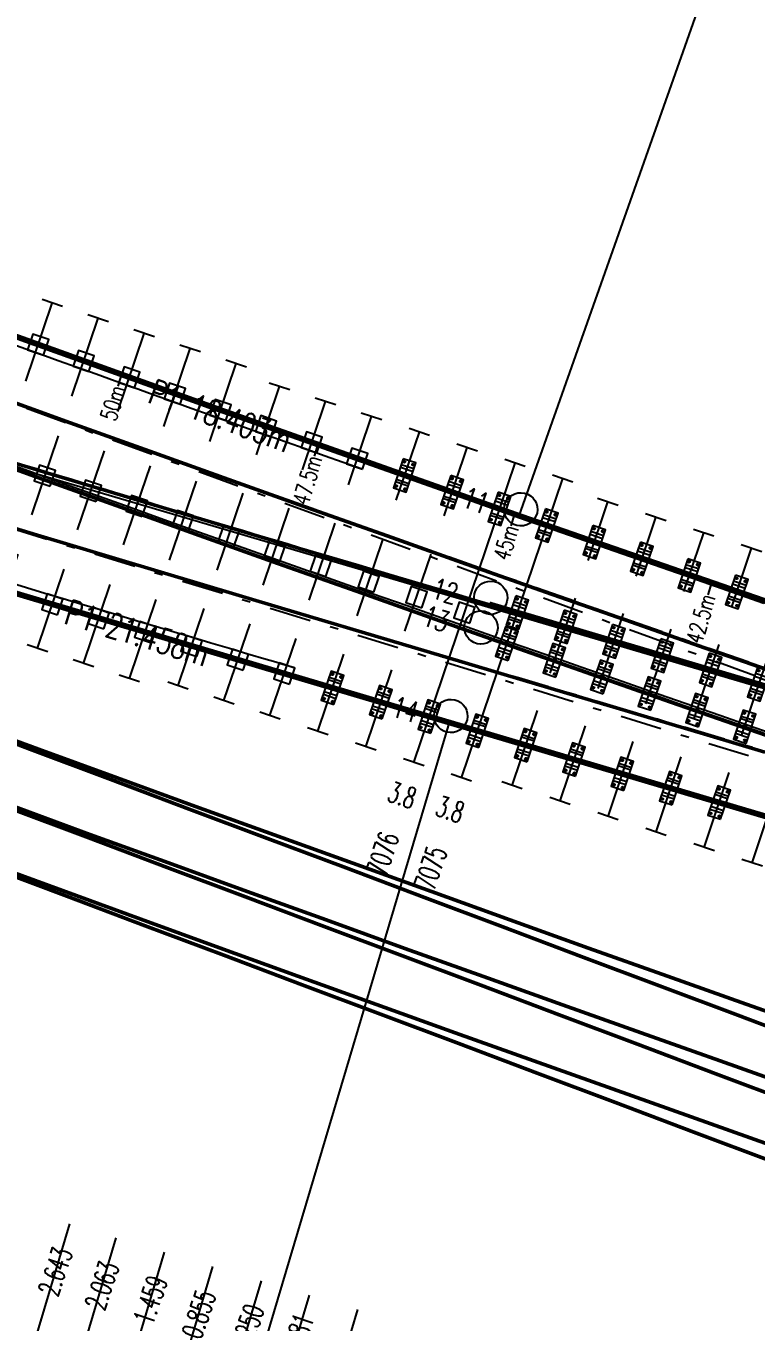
# Model space of a CAD drawing. Header units: millimetres. Extents: x 2688706 to 2690835, y 1254387 to 1255241.
# Drawn here: x 2689229.81 to 2689238.56, y 1254935.02 to 1254950.56 of the extents above; entities that cross this region are included whole.
import ezdxf
from ezdxf.enums import TextEntityAlignment as Align

# ---------------------------------------------------------------- set-up
doc = ezdxf.new("R2010")
doc.units = ezdxf.units.MM
doc.linetypes.add('STRICHLINIE', pattern=[0.75, 0.5, -0.25])
doc.linetypes.add('STRICHPUNKT', pattern=[1, 0.5, -0.25, 0, -0.25])
for name, color, linetype in [('A-HS-0014-_____', 1, 'STRICHPUNKT'), ('A-N1-0014-_____', 1, 'STRICHPUNKT'), ('A-SP-0014-_____', 1, 'STRICHPUNKT'), ('BS-TR-B-Gleisstrang-LinieGeometrie', 7, 'Continuous'), ('BS-TR-N-Gleisstrang-LinieGeometrie', 7, 'Continuous'), ('E-HS-0014-_____', 1, 'Continuous'), ('E-N1-0014-_____', 1, 'Continuous'), ('H-HS-0014-_____', 7, 'Continuous'), ('H-N1-0014-_____', 7, 'Continuous'), ('K-DD-0014-_____', 1, 'Continuous'), ('K-HS-0014-_____', 1, 'Continuous'), ('K-N1-0014-_____', 1, 'Continuous'), ('L-HS-0014-_____', 4, 'Continuous'), ('L-N1-0014-_____', 3, 'Continuous'), ('L-ST-0014-_____', 7, 'Continuous'), ('P-OF-0014-_____', 7, 'Continuous'), ('S-OF-0014-_____', 7, 'STRICHLINIE'), ('S-ON-0014-_____', 7, 'Continuous'), ('T-DD-0014-_____', 7, 'Continuous'), ('T-MK-0014-_____', 1, 'Continuous'), ('T-SS-0014-_____', 7, 'Continuous'), ('T-ST', 7, 'Continuous')]:
    doc.layers.add(name, color=color, linetype=linetype)
doc.layers.add('P-PT', color=7, linetype='Continuous', plot=False)
doc.layers.add('T-LL-0014-_____', color=2, linetype='Continuous', lineweight=0)
doc.styles.add('R6', font='simplex.shx', dxfattribs={"width": 0.6})
doc.styles.add('R7', font='simplex.shx', dxfattribs={"width": 0.7})

# ---------------------------------------------------------------- blocks, each defined once
blk = doc.blocks.new('WeiVlpSchwelleL')
at = {"color": 7}
for p, q in [((-0.4999999999999905, -0.1300000000000073), (-0.4999999999999832, 0.1299999999999694)), ((0.5000000000000135, -0.130000000000005), (0.5000000000000135, 0.1299999999999717))]:
    blk.add_line(p, q, dxfattribs=at)
at = {"color": 0, "linetype": 'ByBlock', "lineweight": -2}
blk.add_line((-0.4999999999999868, -1.183033536314004e-14), (0.5000000000000118, 4.669396854307774e-15), dxfattribs=at)
at = {"style": 'R6', "width": 0.6}
blk.add_attdef('LAENGE', text='', height=0.25, rotation=89.99999999999999, dxfattribs=at).set_placement((-1.229737067022953, 0.007106245459261308, 6e-06), align=Align.MIDDLE)
at = {"style": 'R6', "width": 0.6, "flags": 1}
for tag, p in [('WVP-SKML', (-5, 0, 2e-06)), ('WVP-SKMR', (3, 0, 2e-06))]:
    blk.add_attdef(tag, text='', height=0.25, rotation=180, dxfattribs=at).set_placement(p, align=Align.MIDDLE_CENTER)
at = {"style": 'R6', "width": 0.6}
blk.add_attdef('BEZEICHNUNG', text='', height=0.25, rotation=180, dxfattribs=at).set_placement((-2.249999999999987, -5.373479439185756e-14, 2), align=Align.MIDDLE_LEFT)
at = {"style": 'R6', "width": 0.6, "flags": 1}
blk.add_attdef('VERSCHIEBUNG', text='', height=0.25, rotation=180, dxfattribs=at).set_placement((-1.470197398034461, -5.373479439185758e-14, 2), align=Align.MIDDLE_LEFT)
for tag, p in [('VERKLINKS', (-0.8749999999999833, -5.426408495180606e-14, 2e-06)), ('VERKRECHTS', (0.8611075787621026, -8.736039560677224e-05, 2e-06))]:
    blk.add_attdef(tag, text='', height=0.25, rotation=180, dxfattribs=at).set_placement(p, align=Align.MIDDLE)
at = {"color": 1, "extrusion": (-1, -6.123233995736769e-17, 1.224646799147353e-16), "style": 'R6', "width": 0.6, "flags": 8}
blk.add_attdef('WVP-ANL', text='', height=0.25, rotation=270, dxfattribs=at).set_placement((1.179971919316135e-14, -7.187955122291877e-15, 0.4999999999999868), align=Align.MIDDLE)
at = {"color": 1, "extrusion": (1, -1.608122649676636e-16, 1.224646799147353e-16), "style": 'R6', "width": 0.6, "flags": 8}
blk.add_attdef('WVP-ANR', text='', height=0.25, rotation=270, dxfattribs=at).set_placement((-1.65451836612779e-14, -4.265120563609635e-14, 0.50000000000001), align=Align.MIDDLE)
blk = doc.blocks.new('pla_RpB6000_Skl3')
at = {"color": 0, "linetype": 'ByBlock', "lineweight": -2}
blk.add_lwpolyline([(-0.185, -0.08), (0.185, -0.08), (0.185, 0.08), (-0.185, 0.08)], close=True, dxfattribs=at)
for points in [[(-0.109, 0.08), (-0.109, -0.07999999999999999)], [(0.109, 0.08), (0.109, -0.08)]]:
    blk.add_lwpolyline(points, dxfattribs=at)
at = {"color": 2, "linetype": 'ByBlock', "lineweight": -2}
for points in [[(-0.076, -0.07999999999999999), (-0.076, 0.08)], [(0.07600000000000001, -0.07999999999999999), (0.07600000000000001, 0.08)]]:
    blk.add_lwpolyline(points, dxfattribs=at)
at = {"color": 1, "linetype": 'ByBlock', "lineweight": -2}
blk.add_lwpolyline([(1.221245327087673e-15, 0.08), (1.165734175856414e-15, -0.08)], dxfattribs=at)
at = {"color": 0, "linetype": 'ByBlock', "lineweight": -2}
for centre in [(-0.155, 0.055), (0.155, 0.055), (-0.155, -0.055), (0.1549999999999999, -0.055)]:
    blk.add_circle(centre, 0.012, dxfattribs=at)
at = {"color": 1, "linetype": 'ByBlock', "lineweight": -2}
blk.add_circle((0, 0), 0.02, dxfattribs=at)
at = {"layer": 'P-PT'}
for p in [(-0.155, 0.055), (0.155, 0.055), (-0.155, -0.055), (0.155, -0.055)]:
    blk.add_point(p, dxfattribs=at)
at = {"style": 'R7', "width": 0.7}
blk.add_attdef('WVP-PBEZ', text='', height=0.025, rotation=269.5935867152447, dxfattribs=at).set_placement((-0.09249999999999999, -2.567390744445673e-16), align=Align.MIDDLE_CENTER)
blk.add_attdef('WVP-PLNR', text='', height=0.2, dxfattribs=at).set_placement((0, 0), align=Align.MIDDLE_LEFT)
at = {"style": 'R7', "width": 0.7, "flags": 1}
for tag, p in [('WVP-PLFK', (0.5366666666666667, -0.2)), ('WVP-PLSP', (0.5433333333333333, -0.3999999999999999)), ('WVP-PLDI', (0.4999999999999999, -0.6))]:
    blk.add_attdef(tag, text='', height=0.2, dxfattribs=at).set_placement(p, align=Align.MIDDLE)
blk = doc.blocks.new('WeiVlpPlatte')
blk.add_lwpolyline([(-0.1, -0.1), (0.1, -0.1), (0.1, 0.1), (-0.1, 0.1)], close=True)
at = {"style": 'R7', "width": 0.7}
blk.add_attdef('WVP-PLNR', text='', height=0.2, dxfattribs=at).set_placement((0, 0), align=Align.MIDDLE_LEFT)
at = {"style": 'R7', "width": 0.7, "flags": 1}
for tag, p in [('WVP-PLDI', (0.4400000000000003, -0.2)), ('WVP-PLSP', (0.4771428571428575, -0.4)), ('WVP-PLFK', (0.4714285714285725, -0.6))]:
    blk.add_attdef(tag, text='', height=0.2, dxfattribs=at).set_placement(p, align=Align.MIDDLE)
blk = doc.blocks.new('WeiVlpAbstMarkeL')
blk.add_line((0, 0), (-0.1500000000000004, -1.110223024625157e-16))
at = {"style": 'R7', "width": 0.7}
blk.add_attdef('ATTR', text='', height=0.2, dxfattribs=at).set_placement((-0.1500000000000004, -1.110223024625157e-16), align=Align.MIDDLE_RIGHT)
blk = doc.blocks.new('st_Norm_a')
at = {"color": 0, "linetype": 'ByBlock', "lineweight": -2}
blk.add_circle((0, 0, 1), 0.2, dxfattribs=at)
at = {"layer": 'T-ST', "color": 0, "linetype": 'ByBlock', "lineweight": -2, "style": 'R7', "width": 0.7}
blk.add_attdef('WVP-STNR', text='', height=0.25, dxfattribs=at).set_placement((0.55, 0), align=Align.MIDDLE)
blk = doc.blocks.new('Weiche-14')
at = {"layer": 'A-HS-0014-_____', "flags": 128}
blk.add_lwpolyline([(421.08543, 16.34465, -0.0162866445366345), (364.68931, 13.51426)], format="xyb", dxfattribs=at)
at = {"layer": 'A-N1-0014-_____', "flags": 128}
blk.add_lwpolyline([(421.08543, 16.34465, -0.0005004820583355327), (373.9069, 12.48086, -0.002643607657813), (364.76497, 11.79032)], format="xyb", dxfattribs=at)
at = {"layer": 'A-SP-0014-_____', "flags": 128}
blk.add_lwpolyline([(364.68931, 13.51426), (397.50451, 14.08911), (364.76497, 11.79032)], dxfattribs=at)
at = {"layer": 'E-HS-0014-_____', "flags": 128}
blk.add_lwpolyline([(374.2064012755975, 14.38407780405407, -0.002233770123607225), (366.4677830946055, 14.19747052776904, -0.002233770123607225)], format="xyb", dxfattribs=at)
at = {"layer": 'E-N1-0014-_____', "flags": 128}
blk.add_lwpolyline([(374.3121804617556, 11.86152258940274, -3.742961612444952e-06), (373.959307076195, 11.83297613820832, -0.002127904956335115), (366.5957677526878, 11.26912894092573, -0.002127904956335115)], format="xyb", dxfattribs=at)
at = {"layer": 'H-HS-0014-_____', "flags": 128}
for points in [[(421.0234637121023, 17.09208573580884, -0.01628664453663441), (364.6761292868455, 14.26414417025615, -0.01628664453663441)], [(421.1473962878964, 15.59721426419105, -0.01628664453663442), (364.7024907131539, 12.76437582974381, -0.01628664453663442)]]:
    blk.add_lwpolyline(points, format="xyb", dxfattribs=at)
at = {"layer": 'H-N1-0014-_____', "flags": 128}
for points in [[(421.0234638609347, 17.09208574814693, -0.000500482058335468), (373.8464302967145, 13.2284183020638, -0.002643607657813163), (364.7124342324677, 12.53847773278756, -0.002643607657813163)], [(421.1473961390559, 15.59721425185126, -0.0005004820583354682), (373.9673697032883, 11.73330169793553, -0.002643607657813146), (364.8175057675321, 11.04216226721246, -0.002643607657813146)]]:
    blk.add_lwpolyline(points, format="xyb", dxfattribs=at)
at = {"layer": 'K-DD-0014-_____'}
blk.add_line((421.0231745360921, 17.09557376924272), (347.9175793983597, 11.03473563358954), dxfattribs=at)
at = {"layer": 'K-HS-0014-_____', "flags": 128}
for points in [[(364.6760677768507, 14.26764362971733, 0.01628664453663441), (421.0231745360921, 17.09557376924272, 0.01628664453663441)], [(364.7019195489165, 12.79687081045495, 0.01628664453663441), (421.1447110820867, 15.62960314607608, 0.01628664453663441)], [(364.7025522231486, 12.76087637028263, 0.01628664453663441), (421.1476854639066, 15.59372623075717, 0.01628664453663441)]]:
    blk.add_lwpolyline(points, format="xyb", dxfattribs=at)
at = {"layer": 'K-N1-0014-_____', "flags": 128}
for points in [[(421.0231746856191, 17.09557378163663, -0.000500482058335466), (373.8461481047659, 13.23190690747288, -0.00264360765781314), (364.7121890655525, 12.54196913554051, -0.00264360765781314)], [(421.1476853143713, 15.59372621836155, -0.0005004820583354675), (373.9676518952369, 11.72981309252646, -0.002643607657813155), (364.8177509344472, 11.03867086445939, -0.002643607657813155)]]:
    blk.add_lwpolyline(points, format="xyb", dxfattribs=at)
at = {"layer": 'L-HS-0014-_____', "lineweight": 70, "const_width": 0.07, "flags": 128}
for points in [[(400.3038915662675, 15.62421670664393, -0.006974783189797282), (376.1616792115963, 14.54222513917853, -0.006974783189797282)], [(376.1616792115963, 14.54222513917853, -0.003315741125960927), (364.6761292868455, 14.26414417025615, -0.001997742609025304), (357.7546167611486, 14.1701463028808, -0.03943044475241121)]]:
    blk.add_lwpolyline(points, format="xyb", dxfattribs=at)
at = {"layer": 'L-HS-0014-_____', "flags": 128}
for points in [[(400.4165250409098, 14.12824917115078, -0.006975508031475561), (376.2300241447969, 13.04362019319954, -0.006975508031475561)], [(376.2300241447969, 13.04362019319954, -0.003322109858714153), (364.7024907131539, 12.76437582974381, -0.01628664453663442)]]:
    blk.add_lwpolyline(points, format="xyb", dxfattribs=at)
at = {"layer": 'L-N1-0014-_____', "lineweight": 70, "const_width": 0.07, "flags": 128}
for points in [[(400.3111163386992, 15.38409402884256, -0.0002556746002429869), (376.20964271303, 13.41969690444854, -0.0002556746002429869)], [(400.4277247587646, 13.88862124883935, -0.0002561824357276929), (376.2768449010855, 11.92022814810981, -0.0002561824357276929)], [(376.2768449010855, 11.92022814810981, -2.449682682334531e-05), (373.9673697032883, 11.73330169793553, -0.002643607657813146), (364.8175057675321, 11.04216226721246, -0.00356511568828711), (354.8645508310054, 10.41401390278185, -0.006928306320745937)]]:
    blk.add_lwpolyline(points, format="xyb", dxfattribs=at)
at = {"layer": 'L-N1-0014-_____', "flags": 128}
blk.add_lwpolyline([(376.20964271303, 13.41969690444854, -2.50684169844148e-05), (373.8464302967145, 13.2284183020638, -0.002643607657813163), (364.7124342324677, 12.53847773278756, -0.002643607657813163)], format="xyb", dxfattribs=at)
at = {"layer": 'T-MK-0014-_____'}
for p, q in [((376.1616792115963, 14.54222513917853), (375.8402047577834, 24.96350564197667)), ((376.2768449010855, 11.92022814810981), (376.9695406837245, 3.367187040908902)), ((376.7202660253691, 3.347000050356213), (376.5991959239605, 4.842106076879041)), ((377.3185248468823, 3.39545325527372), (377.1974168085985, 4.890556209274893)), ((377.9214346303232, 3.444298601843188), (377.8002883602474, 4.939398458457023)), ((374.912519819157, 3.200682852687365), (374.7915643507674, 4.695798157493874)), ((375.5147707665954, 3.24941295429117), (375.3937771081966, 4.744525169018632)), ((376.117020469114, 3.298158439303482), (375.9959886207848, 4.793267562976405)), ((374.3308021899155, 3.153700013486149), (374.2104760419626, 4.648866097277111))]:
    blk.add_line(p, q, dxfattribs=at)
at = {"layer": 'T-MK-0014-_____', "flags": 128}
blk.add_lwpolyline([(376.9695406837245, 3.367187040908902, -2.449682682327676e-05), (374.6592273931424, 3.180192756404722, -0.002643607657812934), (365.4185883013699, 2.482195011656245, -0.003475741241668186), (355.5966310582723, 1.860554655519995, -0.003475741241668186)], format="xyb", dxfattribs=at)
at = {"layer": 'L-ST-0014-_____', "color": 7}
ref = blk.add_blockref('st_Norm_a', (376.1616792115963, 14.54222513917864), dxfattribs=dict(at, rotation=181.7668932579711))
ref.add_attrib('WVP-STNR', '11', dxfattribs={"layer": 'T-ST', "color": 0, "linetype": 'ByBlock', "lineweight": -2, "height": 0.2500000000000001, "rotation": 1.766893257971089, "style": 'R7', "width": 0.7}).set_placement((375.6119407127676, 14.52526686964512), align=Align.MIDDLE)
ref = blk.add_blockref('st_Norm_a', (376.2096427130298, 13.41969690444967), dxfattribs=dict(at, rotation=184.6303099704803))
ref.add_attrib('WVP-STNR', '12', dxfattribs={"layer": 'T-ST', "color": 0, "linetype": 'ByBlock', "lineweight": -2, "height": 0.25, "rotation": 4.63030997048028, "style": 'R7', "width": 0.7000000000000001}).set_placement((375.661437740853, 13.37529748462562), align=Align.MIDDLE)
ref = blk.add_blockref('st_Norm_a', (376.230024144797, 13.04362019319933), dxfattribs=dict(at, rotation=181.7683528479234))
ref.add_attrib('WVP-STNR', '13', dxfattribs={"layer": 'T-ST', "color": 0, "linetype": 'ByBlock', "lineweight": -2, "height": 0.25, "rotation": 1.768352847923511, "style": 'R7', "width": 0.7000000000000001}).set_placement((375.6802860781526, 13.02664791927524), align=Align.MIDDLE)
ref = blk.add_blockref('st_Norm_a', (376.276844901085, 11.92022814811207), dxfattribs=dict(at, rotation=184.6301789720768))
ref.add_attrib('WVP-STNR', '14', dxfattribs={"layer": 'T-ST', "color": 0, "linetype": 'ByBlock', "lineweight": -2, "height": 0.25, "rotation": 4.630178972076876, "style": 'R7', "width": 0.7}).set_placement((375.728639827397, 11.87582998167848), align=Align.MIDDLE)
at = {"layer": 'P-OF-0014-_____'}
for name, p, rotation in [('pla_RpB6000_Skl3', (377.7184449055731, 14.5916489999222), 272.533692910151), ('pla_RpB6000_Skl3', (378.320892156594, 14.61152736862175), 272.5683155290592), ('pla_RpB6000_Skl3', (378.9233254295132, 14.63182494199498), 272.6036134389788), ('pla_RpB6000_Skl3', (374.7063344333593, 14.49855504218704), 272.4693668392392), ('pla_RpB6000_Skl3', (375.3090719647034, 14.51634418569631), 272.4828412697633), ('pla_RpB6000_Skl3', (375.9117969669239, 14.53455289283886), 272.5182064965934), ('pla_RpB6000_Skl3', (376.511510612115, 14.55308743840897), 272.5103723174278), ('pla_RpB6000_Skl3', (377.114984478184, 14.5721579112311), 272.5219617064629), ('WeiVlpPlatte', (370.0449730397187, 14.37515952471995), 92.49550918353681), ('WeiVlpPlatte', (370.6248044749278, 14.38914144788737), 92.49142690337305), ('WeiVlpPlatte', (371.2046264185344, 14.40351159560748), 92.48685341062271), ('WeiVlpPlatte', (371.7844386106019, 14.418269961438), 92.48177299120547), ('WeiVlpPlatte', (372.3642407912018, 14.4334165387628), 92.47616925372488), ('WeiVlpPlatte', (372.9440327004068, 14.44895132079159), 92.47002509259556), ('WeiVlpPlatte', (373.523814078297, 14.46487430056038), 92.46332264875146), ('WeiVlpPlatte', (374.1035846649554, 14.48118547093043), 92.45606483351082), ('pla_RpB6000_Skl3', (379.5700231604682, 13.69209709492134), 272.6395995003306), ('pla_RpB6000_Skl3', (377.1623452447507, 13.49687618490497), 272.5219617064595), ('pla_RpB6000_Skl3', (377.7647284724126, 13.54569579102099), 272.5336929101539), ('pla_RpB6000_Skl3', (378.3665123331659, 13.59448229695407), 272.5683155290578), ('pla_RpB6000_Skl3', (378.9682773407224, 13.64328274108629), 272.6036134389845), ('pla_RpB6000_Skl3', (376.559957067369, 13.44807167581893), 272.5103723174277), ('WeiVlpPlatte', (374.1620577365371, 13.11794462645543), 92.45606483351082), ('WeiVlpPlatte', (374.7644487912416, 13.15098468638058), 92.46936683923893), ('WeiVlpPlatte', (375.3668331148126, 13.18424197742377), 92.48284126976283), ('WeiVlpPlatte', (375.9697093847003, 13.21774257091943), 92.51820649659217), ('pla_RpB6000_Skl3', (376.577216163876, 13.05440874241572), 92.51037231742112), ('pla_RpB6000_Skl3', (377.1809927690272, 13.07350165891364), 92.52196170646695), ('pla_RpB6000_Skl3', (377.7847596565299, 13.09301500740173), 92.53369291014776), ('pla_RpB6000_Skl3', (378.3881124170766, 13.11293530306421), 92.56831552906185), ('pla_RpB6000_Skl3', (378.9914688447605, 13.13327593987526), 92.60361343898259), ('pla_RpB6000_Skl3', (379.5948289827363, 13.15403695656619), 92.63959950033112), ('WeiVlpPlatte', (371.2671411570437, 12.96410985201061), 92.48685341062271), ('WeiVlpPlatte', (371.8461650511691, 12.99410569010331), 92.48177299120547), ('WeiVlpPlatte', (372.4251687711703, 13.02448923658187), 92.47616925372488), ('WeiVlpPlatte', (373.0041520584663, 13.05526048984103), 92.47002509259556), ('WeiVlpPlatte', (373.5831146545345, 13.08641944863416), 92.46332264875146), ('WeiVlpPlatte', (370.688097347422, 12.93450172423928), 92.49142690337305), ('pla_RpB6000_Skl3', (378.4337719322843, 12.09501322545841), 92.5683155290595), ('pla_RpB6000_Skl3', (379.0364592556898, 12.14388708757906), 92.60361343897874), ('pla_RpB6000_Skl3', (379.6391453291476, 12.19277636122206), 92.6395995003353), ('pla_RpB6000_Skl3', (376.625702466155, 11.94848410856866), 92.51037231742781), ('pla_RpB6000_Skl3', (377.2283935371017, 11.99731173591863), 92.52196170646313), ('pla_RpB6000_Skl3', (377.8310833592832, 12.04615477489279), 92.53369291015339), ('pla_RpB6000_Skl3', (374.8226027185228, 11.80249678539622), 92.46936683923897), ('pla_RpB6000_Skl3', (375.4246339480248, 11.85122458742262), 92.48284126976287), ('pla_RpB6000_Skl3', (376.0276606700058, 11.90004848062015), 92.5182064965938), ('WeiVlpPlatte', (374.2205702445524, 11.75378436120083), 92.45606483351082), ('WeiVlpPlatte', (371.9079213584843, 11.5692523274364), 92.48177299120547), ('WeiVlpPlatte', (372.4861291634439, 11.61481241699244), 92.47616925372488), ('WeiVlpPlatte', (373.0643063872039, 11.66075896637926), 92.47002509259556), ('WeiVlpPlatte', (373.6424527714661, 11.70709195507072), 92.46332264875146), ('WeiVlpPlatte', (371.3296832306408, 11.52407871806565), 92.48685341062271)]:
    blk.add_blockref(name, p, dxfattribs=dict(at, rotation=rotation))
at = {"layer": 'S-OF-0014-_____'}
for p, xscale, rotation in [((377.1716890076428, 13.28473482357481), 3.6, 92.52196170646444), ((377.7747641324281, 13.31890188740755), 3.600000000000001, 92.53369291015218), ((378.3773320444392, 13.35327029704001), 3.600000000000001, 92.56831552905949), ((378.9798923426015, 13.38785601478702), 3.600000000000001, 92.60361343897875), ((379.5824448808901, 13.42265903571814), 3.600000000000001, 92.63959950033531), ((380.1849895132417, 13.4576793548033), 3.6, 92.67628648304637), ((370.1090450396701, 12.90502527257564), 3.999999999999999, 92.49550918353681), ((370.6881097565835, 12.93421652847417), 4, 92.49142690337305), ((371.2671548245876, 12.96379515683657), 4, 92.48685341062271), ((371.8461799845431, 12.99376114443726), 3.999999999999999, 92.48177299120547), ((372.4251849773228, 13.02411447787762), 4, 92.47616925372488), ((373.0041695438053, 13.05485514358548), 3.799999999999999, 92.47002509259556)]:
    blk.add_blockref('WeiVlpSchwelleL', p, dxfattribs=dict(at, xscale=xscale, rotation=rotation))
ref = blk.add_blockref('WeiVlpSchwelleL', (373.5831334248816, 13.0859831278155), dxfattribs=dict(at, xscale=3.799999999999999, rotation=92.46332264875146))
ref.add_attrib('WVP-SKML', '2.643', dxfattribs={"layer": 'T-MK-0014-_____', "height": 0.25, "rotation": 92.46332264875146, "style": 'R6', "width": 0.6}).set_placement((374.2586065011437, 4.050799663760726), align=Align.MIDDLE_CENTER)
ref = blk.add_blockref('WeiVlpSchwelleL', (374.162077454754, 13.1174849160638), dxfattribs=dict(at, xscale=3.8, rotation=92.45606483351082))
ref.add_attrib('WVP-SKML', '2.063', dxfattribs={"layer": 'T-MK-0014-_____', "height": 0.25, "rotation": 92.45606483351082, "style": 'R6', "width": 0.6}).set_placement((374.8399465381232, 4.09775203557127), align=Align.MIDDLE_CENTER)
ref = blk.add_blockref('WeiVlpSchwelleL', (374.7644685759411, 13.15052591379168), dxfattribs=dict(at, xscale=3.8, rotation=92.46936683923893))
ref.add_attrib('WVP-SKML', '1.459', dxfattribs={"layer": 'T-MK-0014-_____', "height": 0.25, "rotation": 92.46936683923893, "style": 'R6', "width": 0.6}).set_placement((375.4421745715561, 4.146480283127647), align=Align.MIDDLE_CENTER)
ref = blk.add_blockref('WeiVlpSchwelleL', (375.3668529563641, 13.18378438655958), dxfattribs=dict(at, xscale=3.8, rotation=92.48284126976283))
ref.add_attrib('WVP-SKML', '0.855', dxfattribs={"layer": 'T-MK-0014-_____', "height": 0.25, "rotation": 92.48284126976276, "style": 'R6', "width": 0.6}).set_placement((376.0444013601165, 4.195223913507236), align=Align.MIDDLE_CENTER)
at = {"layer": 'S-ON-0014-_____'}
ref = blk.add_blockref('WeiVlpSchwelleL', (376.568606539135, 13.25078577348881), dxfattribs=dict(at, xscale=3.8, rotation=92.51037231742782))
ref.add_attrib('BEZEICHNUNG', '7075', dxfattribs={"layer": 'T-SS-0014-_____', "height": 0.25, "rotation": 92.51037231742782, "style": 'R6', "width": 0.6}).set_placement((376.7132804424324, 9.95091702683111), align=Align.MIDDLE_LEFT)
ref.add_attrib('LAENGE', '3.8', dxfattribs={"layer": 'T-SS-0014-_____', "height": 0.25, "rotation": 2.510372317427745, "style": 'R6', "oblique": 359.9999999999999, "width": 0.6}).set_placement((376.6634972126741, 10.94970528311211), align=Align.MIDDLE)
ref.add_attrib('WVP-SKML', '23.881', dxfattribs={"layer": 'T-MK-0014-_____', "height": 0.25, "rotation": 92.51037231742782, "style": 'R6', "width": 0.6}).set_placement((377.245860023912, 4.292515027674424), align=Align.MIDDLE_CENTER)
ref = blk.add_blockref('WeiVlpSchwelleL', (375.9697288184648, 13.21730068673133), dxfattribs=dict(at, xscale=3.8, rotation=92.51820649659217))
ref.add_attrib('BEZEICHNUNG', '7076', dxfattribs={"layer": 'T-SS-0014-_____', "height": 0.25, "rotation": 92.51820649659217, "style": 'R6', "width": 0.6}).set_placement((376.1155119747581, 9.902488901278332), align=Align.MIDDLE_LEFT)
ref.add_attrib('LAENGE', '3.8', dxfattribs={"layer": 'T-SS-0014-_____', "height": 0.25, "rotation": 2.518206496592175, "style": 'R6', "width": 0.6}).set_placement((376.0655487131804, 10.90126857919899), align=Align.MIDDLE)
ref.add_attrib('WVP-SKML', '0.250', dxfattribs={"layer": 'T-MK-0014-_____', "height": 0.25, "rotation": 92.51820649659217, "style": 'R6', "width": 0.6}).set_placement((376.6476239645239, 4.24406366626991), align=Align.MIDDLE_CENTER)
at = {"layer": 'T-DD-0014-_____', "rotation": 94.739283}
for p, values in [((378.5993509427453, 14.62435920599944), {'ATTR': '42.5m'}), ((373.6017243285349, 14.47054498037392), {'ATTR': '47.5m'}), ((376.1006486132486, 14.54384628462537), {'ATTR': '45m'}), ((371.1025989023318, 14.40445590377738), {'ATTR': '50m'})]:
    blk.add_blockref('WeiVlpAbstMarkeL', p, dxfattribs=at).add_auto_attribs(values)
at = {"layer": 'T-LL-0014-_____', "style": 'R7', "width": 0.7}
for s, rotation, p in [('P1 18.403m', 1.158014543629224, (372.3899876430034, 14.36945885075011)), ('P1 21.458m', 4.066913558492052, (372.4039532313125, 11.57147836002398))]:
    blk.add_text(s, height=0.3, rotation=rotation, dxfattribs=at).set_placement(p, align=Align.MIDDLE_CENTER)

msp = doc.modelspace()

# ---------------------------------------------------------------- linework, layer by layer
at = {"layer": 'BS-TR-B-Gleisstrang-LinieGeometrie', "lineweight": 50}
for points in [[(2689224.65230312, 1254947.86907749, 453.864824354246), (2689225.59894901, 1254947.52143835, 453.871914201021), (2689226.54599862, 1254947.17490055, 453.879004047797), (2689227.49345067, 1254946.82946455, 453.886093894572), (2689228.44130388, 1254946.48513083, 453.893183741348), (2689229.38955696, 1254946.14189984, 453.900273588123), (2689230.33820863, 1254945.79977206, 453.907363434899), (2689231.28725761, 1254945.45874794, 453.914453281674), (2689232.23670261, 1254945.11882794, 453.92154312845), (2689233.18654235, 1254944.78001254, 453.928632975225), (2689234.13677554, 1254944.44230218, 453.935722822001), (2689235.08740091, 1254944.10569732, 453.942812668776), (2689236.03841715, 1254943.77019841, 453.949902515551), (2689236.98982299, 1254943.43580592, 453.956992362327), (2689237.94161714, 1254943.10252029, 453.964082209102), (2689238.89379831, 1254942.77034198, 453.971172055878)], [(2689238.66412214, 1254941.85118107, 454.047510612025), (2689237.6988586, 1254942.13842411, 454.044180351968), (2689236.73360729, 1254942.42570827, 454.040940449013), (2689235.76836822, 1254942.71303353, 454.037790903078), (2689234.80314139, 1254943.00039991, 454.034731714092), (2689233.8379268, 1254943.2878074, 454.031762881978), (2689232.87272446, 1254943.57525599, 454.028884406665), (2689232.87273, 1254943.57526, 454.02888), (2689231.89671991, 1254943.86669878, 454.0260265017041), (2689230.92105289, 1254944.15928403, 454.023163429377), (2689229.94573029, 1254944.45301533, 454.0203003570491), (2689228.97075345, 1254944.74789229, 454.017437284722), (2689227.99612371, 1254945.04391449, 454.014574212395), (2689227.02184243, 1254945.34108153, 454.011711140068), (2689226.04791095, 1254945.63939299, 454.00884806774), (2689225.07433062, 1254945.93884847, 454.005984995413), (2689224.10110276, 1254946.23944756, 454.003121923086)], [(2689222.11076, 1254944.00201, 454.2164), (2689223.0499093, 1254943.64865319, 454.2230633507129), (2689223.98905861, 1254943.29529638, 454.229690867667), (2689224.92820791, 1254942.94193957, 454.236282550886), (2689225.86735721, 1254942.58858276, 454.242838400392), (2689226.80650651, 1254942.23522595, 454.249358416213), (2689227.74565582, 1254941.88186914, 454.255842598373), (2689228.68480512, 1254941.52851233, 454.262290946896), (2689229.62395442, 1254941.17515552, 454.26870346181), (2689230.56310372, 1254940.82179872, 454.275080143136), (2689231.50225303, 1254940.46844191, 454.281420990902), (2689232.44140233, 1254940.1150851, 454.287726005127), (2689233.38055163, 1254939.76172829, 454.293995185839), (2689234.31970093, 1254939.40837148, 454.300228533062), (2689235.25885024, 1254939.05501467, 454.306463251958), (2689236.19799954, 1254938.70165786, 454.312864322941), (2689237.13714884, 1254938.34830105, 454.319439904427), (2689238.07629814, 1254937.99494424, 454.326189997013), (2689239.01544745, 1254937.64158743, 454.333114601311)], [(2689222.11086773, 1254944.00229624, 454.21639206094), (2689223.04988231, 1254943.64949246, 454.223012242367), (2689223.98928952, 1254943.29773548, 454.229514037491), (2689224.92908821, 1254942.94702575, 454.235897446585), (2689225.8692772, 1254942.5973637, 454.242162469917), (2689226.80985532, 1254942.24874976, 454.248309107746), (2689227.75082141, 1254941.90118437, 454.254337360331), (2689228.6921743, 1254941.55466796, 454.2602472279229), (2689229.63391282, 1254941.20920096, 454.266038710769), (2689230.5760358, 1254940.8647838, 454.271711809111), (2689231.51854207, 1254940.52141691, 454.277266523186), (2689232.46143045, 1254940.17910071, 454.282702853226), (2689233.40469978, 1254939.83783563, 454.28802079946), (2689234.34834889, 1254939.49762209, 454.293220362107), (2689235.2923766, 1254939.15846051, 454.298339886362), (2689236.23678174, 1254938.82035133, 454.3035291841001), (2689237.18156313, 1254938.48329495, 454.308809960027), (2689238.12671961, 1254938.14729179, 454.314182214279), (2689239.07224999, 1254937.81234228, 454.319645946987)]]:
    msp.add_polyline3d(points, dxfattribs=at)
at = {"layer": 'BS-TR-N-Gleisstrang-LinieGeometrie', "color": 1, "lineweight": 50, "true_color": 0xff0000}
for points in [[(2689220.82271345, 1254950.08621448, 453.774326638183), (2689221.75766999, 1254949.73751, 453.781348029756), (2689222.69302758, 1254949.38988274, 453.788369421329), (2689223.62878498, 1254949.04333315, 453.795390812902), (2689224.56494096, 1254948.6978617, 453.802412204475), (2689225.50149427, 1254948.35346884, 453.809433596048), (2689226.43844366, 1254948.01015504, 453.816454987621), (2689227.3757879, 1254947.66792074, 453.823476379194), (2689228.31352574, 1254947.32676641, 453.830497770767), (2689229.25165593, 1254946.98669249, 453.83751916234), (2689230.19017724, 1254946.64769943, 453.844540553913), (2689231.12908841, 1254946.30978769, 453.851561945486), (2689232.06838821, 1254945.97295771, 453.858583337059), (2689233.00807538, 1254945.63720995, 453.865604728632), (2689233.94814867, 1254945.30254484, 453.872626120205), (2689234.88860684, 1254944.96896283, 453.879647511779), (2689235.82944865, 1254944.63646436, 453.886668903352), (2689236.77067284, 1254944.30504987, 453.893690294925), (2689237.71227816, 1254943.97471981, 453.900711686498), (2689238.65426337, 1254943.64547462, 453.907733078071)], [(2689220.62900865, 1254948.56257709, 453.896441816766), (2689221.56505261, 1254948.21389865, 453.903458276372), (2689222.50149731, 1254947.86629788, 453.910474735978), (2689223.4383415, 1254947.51977525, 453.917491195584), (2689224.37558394, 1254947.17433122, 453.924507655191), (2689225.31322338, 1254946.82996624, 453.931524114797), (2689226.25125859, 1254946.48668077, 453.938540574403), (2689227.18968831, 1254946.14447526, 453.945557034009), (2689228.12851132, 1254945.80335017, 453.952573493615), (2689229.06772636, 1254945.46330594, 453.959589953221), (2689230.00733219, 1254945.12434304, 453.966606412828), (2689230.94732756, 1254944.78646191, 453.973622872434), (2689231.88771124, 1254944.44966299, 453.98063933204), (2689232.82848197, 1254944.11394673, 453.987655791646), (2689233.7696385, 1254943.77931359, 453.994672251252), (2689234.71117959, 1254943.44576399, 454.001688710859), (2689235.653104, 1254943.11329838, 454.008705170465), (2689236.59541047, 1254942.78191721, 454.015721630071), (2689237.53809776, 1254942.45162092, 454.022738089677), (2689238.48116461, 1254942.12240993, 454.029754549283), (2689239.42460978, 1254941.79428468, 454.0367710088901)], [(2689233.08621055, 1254944.29172776, 453.969072308187), (2689232.11104213, 1254944.58291549, 453.966210299641), (2689231.13621646, 1254944.87524864, 453.963348291095), (2689230.1617349, 1254945.16872679, 453.960486282549), (2689229.18759878, 1254945.46334954, 453.957624274003), (2689228.21380945, 1254945.75911649, 453.954762265457), (2689227.24036826, 1254946.05602722, 453.951900256911), (2689226.26727654, 1254946.35408134, 453.949038248365), (2689225.29453564, 1254946.65327841, 453.946176239819), (2689224.32214691, 1254946.95361805, 453.943314231273)], [(2689232.65924945, 1254942.85879224, 454.088687691813), (2689231.68239769, 1254943.15048207, 454.085825683267), (2689230.70588932, 1254943.44331942, 454.082963674721), (2689229.72972567, 1254943.73730387, 454.080101666175), (2689228.75390811, 1254944.03243503, 454.077239657629), (2689227.77843797, 1254944.32871249, 454.074377649083), (2689226.80331661, 1254944.62613583, 454.071515640537), (2689225.82854537, 1254944.92470465, 454.068653631991), (2689224.85412559, 1254945.22441853, 454.065791623445), (2689223.88005862, 1254945.52527707, 454.062929614899)], [(2689220.57584335, 1254945.38113079, 454.146544557559), (2689221.51250067, 1254945.02692838, 454.153681818816), (2689222.44955185, 1254944.67376927, 454.160660999823), (2689223.38699574, 1254944.32165389, 454.1674821011), (2689224.32483116, 1254943.97058268, 454.174145123156), (2689225.26305696, 1254943.62055608, 454.180650066492), (2689226.20167197, 1254943.27157452, 454.186996931593), (2689227.14067504, 1254942.92363843, 454.1931857189321), (2689228.08006498, 1254942.57674825, 454.199216428975), (2689229.01984065, 1254942.2309044, 454.20508906217), (2689229.96000088, 1254941.88610731, 454.210803618956), (2689230.90054449, 1254941.54235742, 454.2163600997609), (2689231.84147032, 1254941.19965514, 454.221758505), (2689232.78277721, 1254940.85800091, 454.227022283573), (2689233.72446399, 1254940.51739514, 454.232277868497), (2689234.66652949, 1254940.17783826, 454.237544121814), (2689235.60897253, 1254939.83933069, 454.242821043504), (2689236.55179197, 1254939.50187285, 454.248108633588), (2689237.49498661, 1254939.16546516, 454.253407044399), (2689238.4385553, 1254938.83010804, 454.258762205568), (2689239.38249687, 1254938.49580189, 454.264210480028)], [(2689222.37413567, 1254944.70200804, 454.160556321293), (2689223.31328497, 1254944.34865123, 454.167186143348), (2689224.25243427, 1254943.99529442, 454.173786174632), (2689225.19158358, 1254943.64193761, 454.18035641516), (2689226.13073288, 1254943.2885808, 454.186896864951), (2689227.06988218, 1254942.93522399, 454.193407524021), (2689228.00903148, 1254942.58186718, 454.199888392391), (2689228.94818079, 1254942.22851038, 454.206339470078), (2689229.88733009, 1254941.87515357, 454.212760757091), (2689230.82647939, 1254941.52179676, 454.219152253458), (2689231.76562869, 1254941.16843995, 454.225513959189), (2689232.704778, 1254940.81508314, 454.231845874299), (2689233.6439273, 1254940.46172633, 454.2381479988121), (2689234.5830766, 1254940.10836952, 454.244420332742), (2689235.5222259, 1254939.75501271, 454.250676568168), (2689236.46137521, 1254939.4016559, 454.257066891086), (2689237.40052451, 1254939.04829909, 454.263632636547), (2689238.33967381, 1254938.69494228, 454.270373805155), (2689239.27882311, 1254938.34158547, 454.277290397526)], [(2689253.35729723, 1254938.26415033, 454.048499095162), (2689252.3918809, 1254938.55076759, 454.043813474731), (2689251.42647679, 1254938.83742598, 454.039218215172), (2689250.46108489, 1254939.1241255, 454.034713316375), (2689249.49570521, 1254939.41086615, 454.030298778231), (2689248.53033774, 1254939.69764791, 454.025974600634), (2689247.56498249, 1254939.98447081, 454.021740783479), (2689246.59963945, 1254940.27133482, 454.017597326663), (2689245.63430864, 1254940.55823996, 454.013544230088), (2689244.66899005, 1254940.84518623, 454.009581493654), (2689243.70368369, 1254941.13217361, 454.005709117265), (2689242.73838955, 1254941.41920212, 454.001927100831), (2689241.77310765, 1254941.70627175, 453.998235444256), (2689240.80783797, 1254941.9933825, 453.994634147454), (2689239.84258052, 1254942.28053436, 453.991123210337), (2689238.87733531, 1254942.56772735, 453.987702632821), (2689237.91210233, 1254942.85496146, 453.984372414822), (2689236.94688159, 1254943.14223669, 453.981132556259), (2689235.98167309, 1254943.42955303, 453.977983057056), (2689235.01647683, 1254943.7169105, 453.974923917137), (2689234.05129281, 1254944.00430907, 453.971955136426), (2689233.08612103, 1254944.29174877, 453.969076714852)], [(2689220.8615779, 1254943.67421569, 454.265960541809), (2689221.79817506, 1254943.32106402, 454.27245155478), (2689222.73516407, 1254942.96895333, 454.278857436669), (2689223.67254377, 1254942.61788405, 454.285178187618), (2689224.610313, 1254942.26785662, 454.291413807761), (2689225.54847061, 1254941.91887147, 454.2975642972351), (2689226.48701544, 1254941.57092902, 454.303629656174), (2689227.42594633, 1254941.22402971, 454.309609884708), (2689228.36526211, 1254940.87817397, 454.315504982969), (2689229.30496163, 1254940.53336222, 454.321314951083), (2689230.24504374, 1254940.18959488, 454.327032056877), (2689231.18550726, 1254939.8468724, 454.3326267985599), (2689232.12635104, 1254939.50519518, 454.338096293199), (2689233.06757391, 1254939.16456364, 454.34344054105), (2689234.00917472, 1254938.82497822, 454.348659542366), (2689234.9511523, 1254938.48643933, 454.353766899611), (2689235.89350548, 1254938.14894738, 454.3589207429401), (2689236.83623311, 1254937.81250279, 454.364166341854), (2689237.77933402, 1254937.47710599, 454.369503696487), (2689238.72280704, 1254937.14275738, 454.374932806973)], [(2689221.84738433, 1254943.30201196, 454.272243678707), (2689222.78653364, 1254942.94865515, 454.278873500762), (2689223.72568294, 1254942.59529834, 454.285473532045), (2689224.66483224, 1254942.24194153, 454.292043772574), (2689225.60398154, 1254941.88858472, 454.298584222365), (2689226.54313085, 1254941.53522791, 454.305094881435), (2689227.48228015, 1254941.1818711, 454.311575749805), (2689228.42142945, 1254940.82851429, 454.318026827491), (2689229.36057875, 1254940.47515748, 454.324448114505), (2689230.29972806, 1254940.12180067, 454.330839610871), (2689231.23887736, 1254939.76844386, 454.337201316602), (2689232.17802666, 1254939.41508705, 454.343533231713), (2689233.11717596, 1254939.06173025, 454.349835356226), (2689234.05632527, 1254938.70837344, 454.356107690156), (2689234.99547457, 1254938.35501663, 454.362363925582), (2689235.93462387, 1254938.00165982, 454.368754248499), (2689236.87377317, 1254937.64830301, 454.37531999396), (2689237.81292248, 1254937.2949462, 454.382061162568), (2689238.75207178, 1254936.94158939, 454.38897775494)], [(2689253.89727673, 1254936.54419342, 454.172891745161), (2689252.93178714, 1254936.83078765, 454.168115754394), (2689251.96630975, 1254937.11742299, 454.163430119944), (2689251.00084457, 1254937.40409945, 454.158834841692), (2689250.0353916, 1254937.69081703, 454.15432991953), (2689249.06995085, 1254937.97757571, 454.14991535335), (2689248.1045223, 1254938.26437551, 454.145591143043), (2689247.13910597, 1254938.55121643, 454.141357288505), (2689246.17370185, 1254938.83809845, 454.137213789636), (2689245.20830995, 1254939.12502158, 454.133160646332), (2689244.24293028, 1254939.41198583, 454.1291978585), (2689243.27756282, 1254939.69899119, 454.1253254260411), (2689242.31220758, 1254939.98603765, 454.121543348862), (2689241.34686457, 1254940.27312522, 454.117851626872), (2689240.38153379, 1254940.56025391, 454.114250259981), (2689239.41621523, 1254940.8474237, 454.110739248105), (2689238.45090891, 1254941.1346346, 454.107318591156), (2689237.48561481, 1254941.4218866, 454.103988289052), (2689236.52033295, 1254941.70917971, 454.100748341713), (2689235.55506333, 1254941.99651393, 454.0975987490619), (2689234.58980594, 1254942.28388925, 454.0945395110201), (2689233.62456079, 1254942.57130568, 454.091570627517), (2689232.65932788, 1254942.85876321, 454.088692098479)]]:
    msp.add_polyline3d(points, dxfattribs=at)

# ---------------------------------------------------------------- block references
at = {"extrusion": (0.01856783197081398, 0.078322802670633, 0.9967551224838128), "rotation": 172.1538819283246}
msp.add_blockref('Weiche-14', (-2326851.235015703, -1835463.384711666, 148676.4978498291), dxfattribs=at)

doc.saveas('drawing.dxf')
